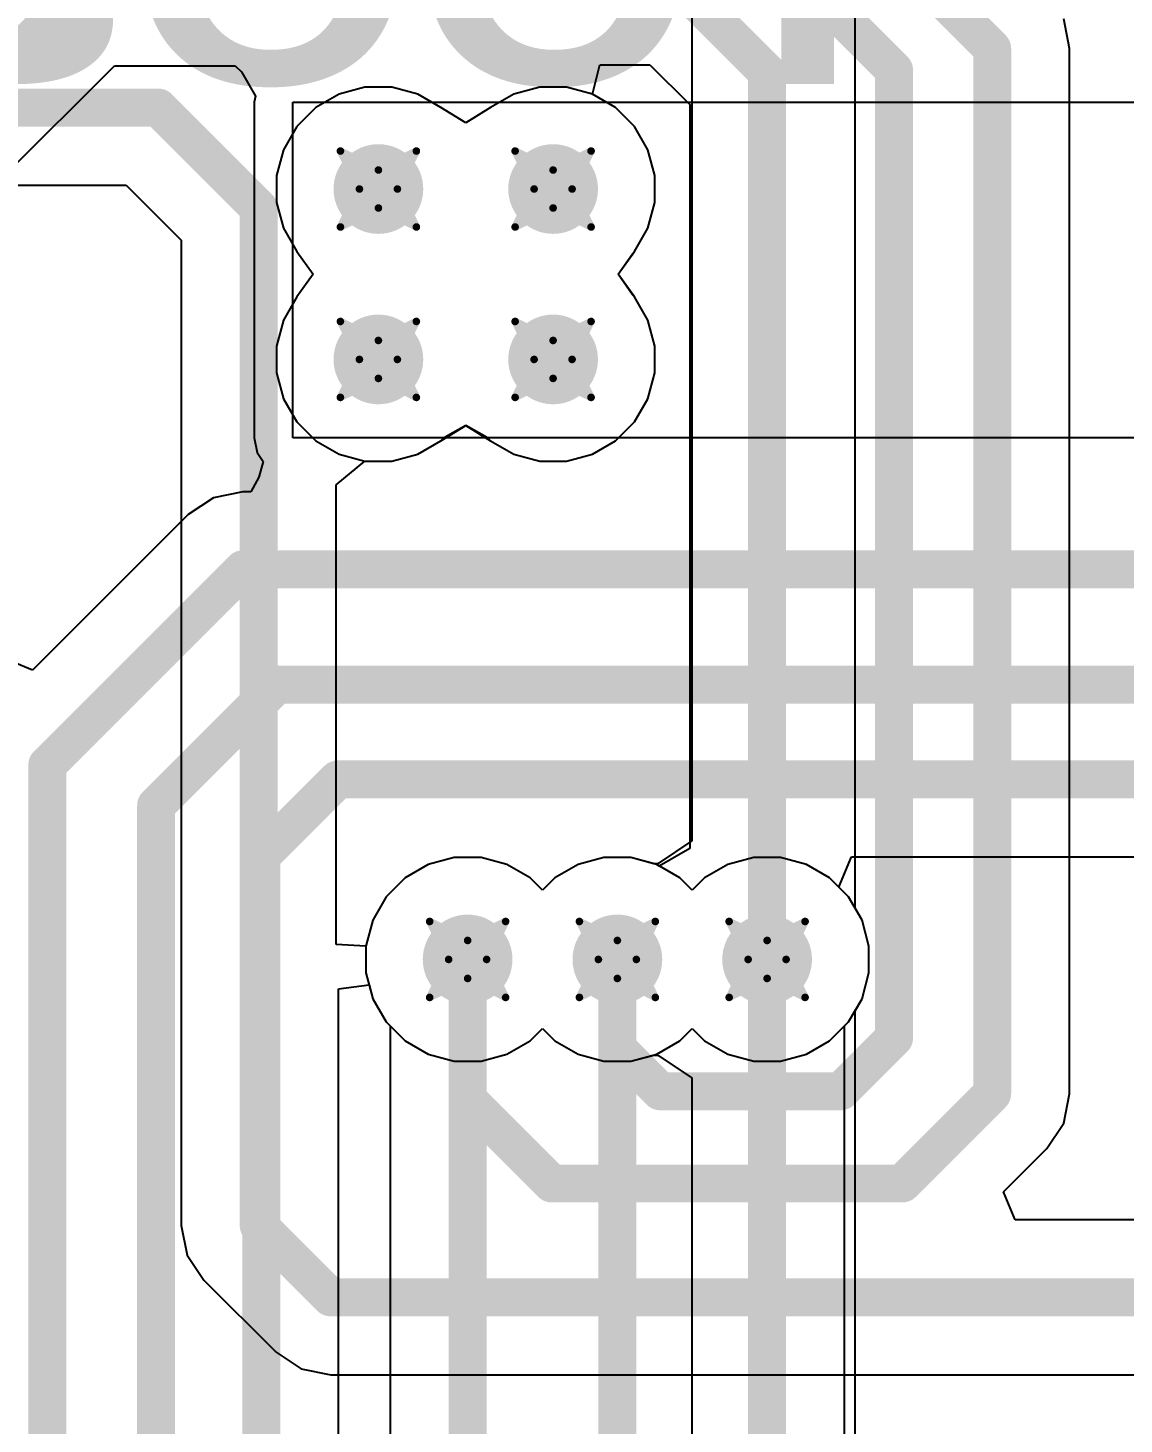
# Model space of a CAD drawing. Header units: inches. Extents: x -36 to 349, y -11 to 240.
# Drawn here: x 147.11 to 154.44, y 72.05 to 81.39 of the extents above; entities that cross this region are included whole.
import ezdxf

# ---------------------------------------------------------------- set-up
doc = ezdxf.new("R2010")
doc.units = ezdxf.units.IN
for name, color, linetype in [('Bottom Layer', 5, 'Continuous'), ('Drill Drawing', 1, 'Continuous'), ('Layer 1', 16, 'Continuous'), ('Layer 2', 76, 'Continuous'), ('Top Layer', 1, 'Continuous'), ('Top Overlay', 2, 'Continuous'), ('Via Holes', 16, 'Continuous')]:
    doc.layers.add(name, color=color, linetype=linetype)
doc.styles.add('Arial Black_Bold', font='', dxfattribs={"height": 0.2})
doc.styles.get('Arial Black_Bold').set_extended_font_data('Arial Black', bold=True)

msp = doc.modelspace()

# ---------------------------------------------------------------- hatches: boundary and pattern name
at = {"layer": 'Bottom Layer'}
h = msp.add_hatch(color=5, dxfattribs=at)
edge = h.paths.add_edge_path()
edge.add_arc((149.45, 80.3116), 0.3, 0, 360)
h = msp.add_hatch(color=5, dxfattribs=at)
edge = h.paths.add_edge_path()
edge.add_arc((150.6184, 80.3116), 0.3, 0, 360)
h = msp.add_hatch(color=5, dxfattribs=at)
edge = h.paths.add_edge_path()
edge.add_arc((149.45, 79.1718), 0.3, 0, 360)
h = msp.add_hatch(color=5, dxfattribs=at)
edge = h.paths.add_edge_path()
edge.add_arc((150.6184, 79.1718), 0.3, 0, 360)
h = msp.add_hatch(color=5, dxfattribs=at)
edge = h.paths.add_edge_path()
edge.add_arc((150.0468, 75.1586), 0.3, 0, 360)
h = msp.add_hatch(color=5, dxfattribs=at)
edge = h.paths.add_edge_path()
edge.add_arc((151.0483, 75.1586), 0.3, 0, 360)
h = msp.add_hatch(color=5, dxfattribs=at)
edge = h.paths.add_edge_path()
edge.add_arc((152.0497, 75.1586), 0.3, 0, 360)
at = {"layer": 'Layer 1'}
h = msp.add_hatch(color=16, dxfattribs=at)
edge = h.paths.add_edge_path()
edge.add_arc((149.45, 80.3116), 0.3, 0, 360)
h = msp.add_hatch(color=16, dxfattribs=at)
edge = h.paths.add_edge_path()
edge.add_arc((150.6184, 80.3116), 0.3, 0, 360)
h = msp.add_hatch(color=16, dxfattribs=at)
edge = h.paths.add_edge_path()
edge.add_arc((149.45, 79.1718), 0.3, 0, 360)
h = msp.add_hatch(color=16, dxfattribs=at)
edge = h.paths.add_edge_path()
edge.add_arc((150.6184, 79.1718), 0.3, 0, 360)
h = msp.add_hatch(color=16, dxfattribs=at)
edge = h.paths.add_edge_path()
edge.add_arc((150.0468, 75.1586), 0.3, 0, 360)
h = msp.add_hatch(color=16, dxfattribs=at)
edge = h.paths.add_edge_path()
edge.add_arc((151.0483, 75.1586), 0.3, 0, 360)
h = msp.add_hatch(color=16, dxfattribs=at)
edge = h.paths.add_edge_path()
edge.add_arc((152.0497, 75.1586), 0.3, 0, 360)
at = {"layer": 'Layer 2'}
h = msp.add_hatch(color=76, dxfattribs=at)
edge = h.paths.add_edge_path()
edge.add_arc((149.45, 80.3116), 0.3, 0, 360)
h = msp.add_hatch(color=76, dxfattribs=at)
edge = h.paths.add_edge_path()
edge.add_arc((150.6184, 80.3116), 0.3, 0, 360)
h = msp.add_hatch(color=76, dxfattribs=at)
edge = h.paths.add_edge_path()
edge.add_arc((149.45, 79.1718), 0.3, 0, 360)
h = msp.add_hatch(color=76, dxfattribs=at)
edge = h.paths.add_edge_path()
edge.add_arc((150.6184, 79.1718), 0.3, 0, 360)
h = msp.add_hatch(color=76, dxfattribs=at)
edge = h.paths.add_edge_path()
edge.add_arc((150.0468, 75.1586), 0.3, 0, 360)
h = msp.add_hatch(color=76, dxfattribs=at)
edge = h.paths.add_edge_path()
edge.add_arc((151.0483, 75.1586), 0.3, 0, 360)
h = msp.add_hatch(color=76, dxfattribs=at)
edge = h.paths.add_edge_path()
edge.add_arc((152.0497, 75.1586), 0.3, 0, 360)
at = {"layer": 'Top Layer'}
h = msp.add_hatch(color=1, dxfattribs=at)
edge = h.paths.add_edge_path()
edge.add_arc((149.45, 80.3116), 0.3, 0, 360)
h = msp.add_hatch(color=1, dxfattribs=at)
edge = h.paths.add_edge_path()
edge.add_arc((150.6184, 80.3116), 0.3, 0, 360)
h = msp.add_hatch(color=1, dxfattribs=at)
edge = h.paths.add_edge_path()
edge.add_arc((149.45, 79.1718), 0.3, 0, 360)
h = msp.add_hatch(color=1, dxfattribs=at)
edge = h.paths.add_edge_path()
edge.add_arc((150.6184, 79.1718), 0.3, 0, 360)
h = msp.add_hatch(color=1, dxfattribs=at)
edge = h.paths.add_edge_path()
edge.add_arc((150.0468, 75.1586), 0.3, 0, 360)
h = msp.add_hatch(color=1, dxfattribs=at)
edge = h.paths.add_edge_path()
edge.add_arc((151.0483, 75.1586), 0.3, 0, 360)
h = msp.add_hatch(color=1, dxfattribs=at)
edge = h.paths.add_edge_path()
edge.add_arc((152.0497, 75.1586), 0.3, 0, 360)
at = {"layer": 'Via Holes'}
h = msp.add_hatch(color=7, dxfattribs=at)
edge = h.paths.add_edge_path()
edge.add_arc((149.45, 80.3116), 0.15, 0, 360)
h = msp.add_hatch(color=7, dxfattribs=at)
edge = h.paths.add_edge_path()
edge.add_arc((150.6184, 80.3116), 0.15, 0, 360)
h = msp.add_hatch(color=7, dxfattribs=at)
edge = h.paths.add_edge_path()
edge.add_arc((149.45, 79.1718), 0.15, 0, 360)
h = msp.add_hatch(color=7, dxfattribs=at)
edge = h.paths.add_edge_path()
edge.add_arc((150.6184, 79.1718), 0.15, 0, 360)
h = msp.add_hatch(color=7, dxfattribs=at)
edge = h.paths.add_edge_path()
edge.add_arc((150.0468, 75.1586), 0.15, 0, 360)
h = msp.add_hatch(color=7, dxfattribs=at)
edge = h.paths.add_edge_path()
edge.add_arc((151.0483, 75.1586), 0.15, 0, 360)
h = msp.add_hatch(color=7, dxfattribs=at)
edge = h.paths.add_edge_path()
edge.add_arc((152.0497, 75.1586), 0.15, 0, 360)

# ---------------------------------------------------------------- linework, layer by layer
at = {"layer": 'Bottom Layer'}
for p, q in [((154.0728, 81.2506), (154.0333, 81.4488)), ((154.0728, 74.2608), (154.0728, 81.2506)), ((150.8812, 80.9462), (150.9309, 81.143)), ((150.9309, 81.143), (151.2663, 81.143)), ((151.2663, 81.143), (151.5318, 80.8775)), ((151.0365, 80.8565), (150.8812, 80.9462)), ((151.5318, 80.8775), (151.5318, 75.9002)), ((151.1633, 80.7297), (151.0365, 80.8565)), ((151.253, 80.5745), (151.1633, 80.7297)), ((151.2994, 80.4013), (151.253, 80.5745)), ((129.1587, 80.3381), (147.764, 80.3381)), ((147.764, 80.3381), (148.1316, 79.9705)), ((151.2994, 80.222), (151.2994, 80.4013)), ((151.253, 80.0487), (151.2994, 80.222)), ((151.1633, 79.8935), (151.253, 80.0487)), ((148.1316, 79.9705), (148.1316, 73.38)), ((151.0538, 79.7417), (151.1486, 79.8788)), ((151.1486, 79.8788), (151.1633, 79.8935)), ((151.1486, 79.6047), (151.0538, 79.7417)), ((151.1633, 79.5899), (151.1486, 79.6047)), ((151.253, 79.4347), (151.1633, 79.5899)), ((151.2994, 79.2615), (151.253, 79.4347)), ((151.2994, 79.0821), (151.2994, 79.2615)), ((151.253, 78.9089), (151.2994, 79.0821)), ((151.1633, 78.7537), (151.253, 78.9089)), ((149.8961, 78.6548), (150.0342, 78.7318)), ((150.0342, 78.7318), (150.1722, 78.6548)), ((151.0365, 78.6269), (151.1633, 78.7537)), ((149.8681, 78.6269), (149.8961, 78.6548)), ((150.1722, 78.6548), (150.2002, 78.6269)), ((149.5396, 78.4908), (149.7128, 78.5372)), ((149.7128, 78.5372), (149.8681, 78.6269)), ((150.2002, 78.6269), (150.3555, 78.5372)), ((150.3555, 78.5372), (150.5287, 78.4908)), ((150.708, 78.4908), (150.8812, 78.5372)), ((150.8812, 78.5372), (151.0365, 78.6269)), ((149.1675, 78.3323), (149.3603, 78.4908)), ((149.3603, 78.4908), (149.5396, 78.4908)), ((150.5287, 78.4908), (150.708, 78.4908)), ((149.1675, 75.2596), (149.1675, 78.3323)), ((149.9571, 75.8396), (149.7839, 75.7932)), ((150.1365, 75.8396), (149.9571, 75.8396)), ((150.3097, 75.7932), (150.1365, 75.8396)), ((150.9586, 75.8396), (150.7854, 75.7932)), ((151.1379, 75.8396), (150.9586, 75.8396)), ((151.3111, 75.7932), (151.1379, 75.8396)), ((151.5318, 75.9002), (151.3288, 75.783)), ((149.7839, 75.7932), (149.6287, 75.7035)), ((150.4649, 75.7035), (150.3097, 75.7932)), ((150.7854, 75.7932), (150.6301, 75.7035)), ((151.3288, 75.783), (151.3111, 75.7932)), ((149.6287, 75.7035), (149.5019, 75.5767)), ((150.5475, 75.6209), (150.4649, 75.7035)), ((150.6301, 75.7035), (150.5475, 75.6209)), ((149.5019, 75.5767), (149.4122, 75.4215)), ((149.4122, 75.4215), (149.3658, 75.2483)), ((149.3658, 75.2483), (149.1675, 75.2596)), ((154.0333, 74.0626), (154.0728, 74.2608)), ((153.9211, 73.8945), (154.0333, 74.0626)), ((153.63, 73.6035), (153.9211, 73.8945)), ((153.7077, 73.416), (153.63, 73.6035)), ((156.5035, 73.416), (153.7077, 73.416)), ((148.1316, 73.38), (148.171, 73.1817)), ((148.171, 73.1817), (148.2833, 73.0137)), ((148.2833, 73.0137), (148.7653, 72.5318)), ((148.7653, 72.5318), (148.9333, 72.4195)), ((148.9333, 72.4195), (149.1315, 72.38)), ((149.1315, 72.38), (156.718, 72.38))]:
    msp.add_line(p, q, dxfattribs=at)
for points in [[(152.0014, 82.804, 0.254, 0.254, 0), (153.5548, 81.2506, 0.254, 0.254, 0)], [(151.7348, 82.2706, 0.254, 0.254, 0), (152.8987, 81.1067, 0.254, 0.254, 0)], [(151.4808, 81.661, 0.254, 0.254, 0), (152.0497, 81.0921, 0.254, 0.254, 0)], [(153.5548, 74.2608, 0.254, 0.254, 0), (153.5548, 81.2506, 0.254, 0.254, 0)], [(152.0497, 75.1586, 0.254, 0.254, 0), (152.0497, 81.0921, 0.254, 0.254, 0)], [(152.8987, 74.6336, 0.254, 0.254, 0), (152.8987, 81.1067, 0.254, 0.254, 0)], [(129.0673, 80.8561, 0.254, 0.254, 0), (147.9786, 80.8561, 0.254, 0.254, 0)], [(147.9786, 80.8561, 0.254, 0.254, 0), (148.6496, 80.1851, 0.254, 0.254, 0)], [(148.6496, 73.38, 0.254, 0.254, 0), (148.6496, 80.1851, 0.254, 0.254, 0)], [(150.0468, 74.2233, 0.254, 0.254, 0), (150.0468, 75.1586, 0.254, 0.254, 0)], [(151.0483, 74.5635, 0.254, 0.254, 0), (151.0483, 75.1586, 0.254, 0.254, 0)], [(152.542, 74.2768, 0.254, 0.254, 0), (152.8987, 74.6336, 0.254, 0.254, 0)], [(151.0483, 74.5635, 0.254, 0.254, 0), (151.335, 74.2768, 0.254, 0.254, 0)], [(150.0468, 74.2233, 0.254, 0.254, 0), (150.6101, 73.66, 0.254, 0.254, 0)], [(151.335, 74.2768, 0.254, 0.254, 0), (152.542, 74.2768, 0.254, 0.254, 0)], [(152.954, 73.66, 0.254, 0.254, 0), (153.5548, 74.2608, 0.254, 0.254, 0)], [(150.6101, 73.66, 0.254, 0.254, 0), (152.954, 73.66, 0.254, 0.254, 0)], [(148.6496, 73.38, 0.254, 0.254, 0), (149.1315, 72.898, 0.254, 0.254, 0)], [(149.1315, 72.898, 0.254, 0.254, 0), (156.718, 72.898, 0.254, 0.254, 0)]]:
    msp.add_lwpolyline(points, format="xyseb", dxfattribs=at)
for points in [[(153.4913, 81.2506, 0.127, 0.127, 1), (153.6183, 81.2506, 0.127, 0.127, 1)], [(153.4913, 81.2506, 0.127, 0.127, 1), (153.6183, 81.2506, 0.127, 0.127, 1)], [(151.9862, 81.0921, 0.127, 0.127, 1), (152.1132, 81.0921, 0.127, 0.127, 1)], [(151.9862, 81.0921, 0.127, 0.127, 1), (152.1132, 81.0921, 0.127, 0.127, 1)], [(152.8352, 81.1067, 0.127, 0.127, 1), (152.9622, 81.1067, 0.127, 0.127, 1)], [(152.8352, 81.1067, 0.127, 0.127, 1), (152.9622, 81.1067, 0.127, 0.127, 1)], [(147.9151, 80.8561, 0.127, 0.127, 1), (148.0421, 80.8561, 0.127, 0.127, 1)], [(147.9151, 80.8561, 0.127, 0.127, 1), (148.0421, 80.8561, 0.127, 0.127, 1)], [(148.5861, 80.1851, 0.127, 0.127, 1), (148.7131, 80.1851, 0.127, 0.127, 1)], [(148.5861, 80.1851, 0.127, 0.127, 1), (148.7131, 80.1851, 0.127, 0.127, 1)], [(149.9833, 75.1586, 0.127, 0.127, 1), (150.1103, 75.1586, 0.127, 0.127, 1)], [(150.9848, 75.1586, 0.127, 0.127, 1), (151.1118, 75.1586, 0.127, 0.127, 1)], [(151.9862, 75.1586, 0.127, 0.127, 1), (152.1132, 75.1586, 0.127, 0.127, 1)], [(152.8352, 74.6336, 0.127, 0.127, 1), (152.9622, 74.6336, 0.127, 0.127, 1)], [(152.8352, 74.6336, 0.127, 0.127, 1), (152.9622, 74.6336, 0.127, 0.127, 1)], [(150.9848, 74.5635, 0.127, 0.127, 1), (151.1118, 74.5635, 0.127, 0.127, 1)], [(150.9848, 74.5635, 0.127, 0.127, 1), (151.1118, 74.5635, 0.127, 0.127, 1)], [(149.9833, 74.2233, 0.127, 0.127, 1), (150.1103, 74.2233, 0.127, 0.127, 1)], [(149.9833, 74.2233, 0.127, 0.127, 1), (150.1103, 74.2233, 0.127, 0.127, 1)], [(151.2715, 74.2768, 0.127, 0.127, 1), (151.3985, 74.2768, 0.127, 0.127, 1)], [(151.2715, 74.2768, 0.127, 0.127, 1), (151.3985, 74.2768, 0.127, 0.127, 1)], [(152.4785, 74.2768, 0.127, 0.127, 1), (152.6055, 74.2768, 0.127, 0.127, 1)], [(152.4785, 74.2768, 0.127, 0.127, 1), (152.6055, 74.2768, 0.127, 0.127, 1)], [(153.4913, 74.2608, 0.127, 0.127, 1), (153.6183, 74.2608, 0.127, 0.127, 1)], [(153.4913, 74.2608, 0.127, 0.127, 1), (153.6183, 74.2608, 0.127, 0.127, 1)], [(150.5466, 73.66, 0.127, 0.127, 1), (150.6736, 73.66, 0.127, 0.127, 1)], [(150.5466, 73.66, 0.127, 0.127, 1), (150.6736, 73.66, 0.127, 0.127, 1)], [(152.8905, 73.66, 0.127, 0.127, 1), (153.0175, 73.66, 0.127, 0.127, 1)], [(152.8905, 73.66, 0.127, 0.127, 1), (153.0175, 73.66, 0.127, 0.127, 1)], [(148.5861, 73.38, 0.127, 0.127, 1), (148.7131, 73.38, 0.127, 0.127, 1)], [(148.5861, 73.38, 0.127, 0.127, 1), (148.7131, 73.38, 0.127, 0.127, 1)], [(149.068, 72.898, 0.127, 0.127, 1), (149.195, 72.898, 0.127, 0.127, 1)], [(149.068, 72.898, 0.127, 0.127, 1), (149.195, 72.898, 0.127, 0.127, 1)]]:
    msp.add_lwpolyline(points, format="xyseb", close=True, dxfattribs=at)
at = {"layer": 'Drill Drawing'}
for points in [[(149.196, 80.5656, 0.0508, 0.0508, 0), (149.45, 80.4386, 0.0508, 0.0508, 0)], [(149.196, 80.5656, 0.0508, 0.0508, 0), (149.323, 80.3116, 0.0508, 0.0508, 0)], [(149.45, 80.4386, 0.0508, 0.0508, 0), (149.704, 80.5656, 0.0508, 0.0508, 0)], [(149.577, 80.3116, 0.0508, 0.0508, 0), (149.704, 80.5656, 0.0508, 0.0508, 0)], [(150.3644, 80.5656, 0.0508, 0.0508, 0), (150.6184, 80.4386, 0.0508, 0.0508, 0)], [(150.3644, 80.5656, 0.0508, 0.0508, 0), (150.4914, 80.3116, 0.0508, 0.0508, 0)], [(150.6184, 80.4386, 0.0508, 0.0508, 0), (150.8724, 80.5656, 0.0508, 0.0508, 0)], [(150.7454, 80.3116, 0.0508, 0.0508, 0), (150.8724, 80.5656, 0.0508, 0.0508, 0)], [(149.196, 80.0576, 0.0508, 0.0508, 0), (149.323, 80.3116, 0.0508, 0.0508, 0)], [(149.577, 80.3116, 0.0508, 0.0508, 0), (149.704, 80.0576, 0.0508, 0.0508, 0)], [(150.3644, 80.0576, 0.0508, 0.0508, 0), (150.4914, 80.3116, 0.0508, 0.0508, 0)], [(150.7454, 80.3116, 0.0508, 0.0508, 0), (150.8724, 80.0576, 0.0508, 0.0508, 0)], [(149.196, 80.0576, 0.0508, 0.0508, 0), (149.45, 80.1846, 0.0508, 0.0508, 0)], [(149.45, 80.1846, 0.0508, 0.0508, 0), (149.704, 80.0576, 0.0508, 0.0508, 0)], [(150.3644, 80.0576, 0.0508, 0.0508, 0), (150.6184, 80.1846, 0.0508, 0.0508, 0)], [(150.6184, 80.1846, 0.0508, 0.0508, 0), (150.8724, 80.0576, 0.0508, 0.0508, 0)], [(149.196, 79.4258, 0.0508, 0.0508, 0), (149.45, 79.2988, 0.0508, 0.0508, 0)], [(149.196, 79.4258, 0.0508, 0.0508, 0), (149.323, 79.1718, 0.0508, 0.0508, 0)], [(149.45, 79.2988, 0.0508, 0.0508, 0), (149.704, 79.4258, 0.0508, 0.0508, 0)], [(149.577, 79.1718, 0.0508, 0.0508, 0), (149.704, 79.4258, 0.0508, 0.0508, 0)], [(150.3644, 79.4258, 0.0508, 0.0508, 0), (150.6184, 79.2988, 0.0508, 0.0508, 0)], [(150.3644, 79.4258, 0.0508, 0.0508, 0), (150.4914, 79.1718, 0.0508, 0.0508, 0)], [(150.6184, 79.2988, 0.0508, 0.0508, 0), (150.8724, 79.4258, 0.0508, 0.0508, 0)], [(150.7454, 79.1718, 0.0508, 0.0508, 0), (150.8724, 79.4258, 0.0508, 0.0508, 0)], [(149.196, 78.9178, 0.0508, 0.0508, 0), (149.323, 79.1718, 0.0508, 0.0508, 0)], [(149.577, 79.1718, 0.0508, 0.0508, 0), (149.704, 78.9178, 0.0508, 0.0508, 0)], [(150.3644, 78.9178, 0.0508, 0.0508, 0), (150.4914, 79.1718, 0.0508, 0.0508, 0)], [(150.7454, 79.1718, 0.0508, 0.0508, 0), (150.8724, 78.9178, 0.0508, 0.0508, 0)], [(149.196, 78.9178, 0.0508, 0.0508, 0), (149.45, 79.0448, 0.0508, 0.0508, 0)], [(149.45, 79.0448, 0.0508, 0.0508, 0), (149.704, 78.9178, 0.0508, 0.0508, 0)], [(150.3644, 78.9178, 0.0508, 0.0508, 0), (150.6184, 79.0448, 0.0508, 0.0508, 0)], [(150.6184, 79.0448, 0.0508, 0.0508, 0), (150.8724, 78.9178, 0.0508, 0.0508, 0)], [(149.7928, 75.4126, 0.0508, 0.0508, 0), (150.0468, 75.2856, 0.0508, 0.0508, 0)], [(149.7928, 75.4126, 0.0508, 0.0508, 0), (149.9198, 75.1586, 0.0508, 0.0508, 0)], [(150.0468, 75.2856, 0.0508, 0.0508, 0), (150.3008, 75.4126, 0.0508, 0.0508, 0)], [(150.1738, 75.1586, 0.0508, 0.0508, 0), (150.3008, 75.4126, 0.0508, 0.0508, 0)], [(150.7943, 75.4126, 0.0508, 0.0508, 0), (151.0483, 75.2856, 0.0508, 0.0508, 0)], [(150.7943, 75.4126, 0.0508, 0.0508, 0), (150.9213, 75.1586, 0.0508, 0.0508, 0)], [(151.0483, 75.2856, 0.0508, 0.0508, 0), (151.3023, 75.4126, 0.0508, 0.0508, 0)], [(151.1753, 75.1586, 0.0508, 0.0508, 0), (151.3023, 75.4126, 0.0508, 0.0508, 0)], [(151.7957, 75.4126, 0.0508, 0.0508, 0), (152.0497, 75.2856, 0.0508, 0.0508, 0)], [(151.7957, 75.4126, 0.0508, 0.0508, 0), (151.9227, 75.1586, 0.0508, 0.0508, 0)], [(152.0497, 75.2856, 0.0508, 0.0508, 0), (152.3037, 75.4126, 0.0508, 0.0508, 0)], [(152.1767, 75.1586, 0.0508, 0.0508, 0), (152.3037, 75.4126, 0.0508, 0.0508, 0)], [(149.7928, 74.9046, 0.0508, 0.0508, 0), (149.9198, 75.1586, 0.0508, 0.0508, 0)], [(150.1738, 75.1586, 0.0508, 0.0508, 0), (150.3008, 74.9046, 0.0508, 0.0508, 0)], [(150.7943, 74.9046, 0.0508, 0.0508, 0), (150.9213, 75.1586, 0.0508, 0.0508, 0)], [(151.1753, 75.1586, 0.0508, 0.0508, 0), (151.3023, 74.9046, 0.0508, 0.0508, 0)], [(151.7957, 74.9046, 0.0508, 0.0508, 0), (151.9227, 75.1586, 0.0508, 0.0508, 0)], [(152.1767, 75.1586, 0.0508, 0.0508, 0), (152.3037, 74.9046, 0.0508, 0.0508, 0)], [(149.7928, 74.9046, 0.0508, 0.0508, 0), (150.0468, 75.0316, 0.0508, 0.0508, 0)], [(150.0468, 75.0316, 0.0508, 0.0508, 0), (150.3008, 74.9046, 0.0508, 0.0508, 0)], [(150.7943, 74.9046, 0.0508, 0.0508, 0), (151.0483, 75.0316, 0.0508, 0.0508, 0)], [(151.0483, 75.0316, 0.0508, 0.0508, 0), (151.3023, 74.9046, 0.0508, 0.0508, 0)], [(151.7957, 74.9046, 0.0508, 0.0508, 0), (152.0497, 75.0316, 0.0508, 0.0508, 0)], [(152.0497, 75.0316, 0.0508, 0.0508, 0), (152.3037, 74.9046, 0.0508, 0.0508, 0)]]:
    msp.add_lwpolyline(points, format="xyseb", dxfattribs=at)
for points in [[(149.1833, 80.5656, 0.0254, 0.0254, 1), (149.2087, 80.5656, 0.0254, 0.0254, 1)], [(149.1833, 80.5656, 0.0254, 0.0254, 1), (149.2087, 80.5656, 0.0254, 0.0254, 1)], [(149.6913, 80.5656, 0.0254, 0.0254, 1), (149.7167, 80.5656, 0.0254, 0.0254, 1)], [(149.6913, 80.5656, 0.0254, 0.0254, 1), (149.7167, 80.5656, 0.0254, 0.0254, 1)], [(150.3517, 80.5656, 0.0254, 0.0254, 1), (150.3771, 80.5656, 0.0254, 0.0254, 1)], [(150.3517, 80.5656, 0.0254, 0.0254, 1), (150.3771, 80.5656, 0.0254, 0.0254, 1)], [(150.8597, 80.5656, 0.0254, 0.0254, 1), (150.8851, 80.5656, 0.0254, 0.0254, 1)], [(150.8597, 80.5656, 0.0254, 0.0254, 1), (150.8851, 80.5656, 0.0254, 0.0254, 1)], [(149.4373, 80.4386, 0.0254, 0.0254, 1), (149.4627, 80.4386, 0.0254, 0.0254, 1)], [(149.4373, 80.4386, 0.0254, 0.0254, 1), (149.4627, 80.4386, 0.0254, 0.0254, 1)], [(150.6057, 80.4386, 0.0254, 0.0254, 1), (150.6311, 80.4386, 0.0254, 0.0254, 1)], [(150.6057, 80.4386, 0.0254, 0.0254, 1), (150.6311, 80.4386, 0.0254, 0.0254, 1)], [(149.3103, 80.3116, 0.0254, 0.0254, 1), (149.3357, 80.3116, 0.0254, 0.0254, 1)], [(149.3103, 80.3116, 0.0254, 0.0254, 1), (149.3357, 80.3116, 0.0254, 0.0254, 1)], [(149.5643, 80.3116, 0.0254, 0.0254, 1), (149.5897, 80.3116, 0.0254, 0.0254, 1)], [(149.5643, 80.3116, 0.0254, 0.0254, 1), (149.5897, 80.3116, 0.0254, 0.0254, 1)], [(150.4787, 80.3116, 0.0254, 0.0254, 1), (150.5041, 80.3116, 0.0254, 0.0254, 1)], [(150.4787, 80.3116, 0.0254, 0.0254, 1), (150.5041, 80.3116, 0.0254, 0.0254, 1)], [(150.7327, 80.3116, 0.0254, 0.0254, 1), (150.7581, 80.3116, 0.0254, 0.0254, 1)], [(150.7327, 80.3116, 0.0254, 0.0254, 1), (150.7581, 80.3116, 0.0254, 0.0254, 1)], [(149.4373, 80.1846, 0.0254, 0.0254, 1), (149.4627, 80.1846, 0.0254, 0.0254, 1)], [(149.4373, 80.1846, 0.0254, 0.0254, 1), (149.4627, 80.1846, 0.0254, 0.0254, 1)], [(150.6057, 80.1846, 0.0254, 0.0254, 1), (150.6311, 80.1846, 0.0254, 0.0254, 1)], [(150.6057, 80.1846, 0.0254, 0.0254, 1), (150.6311, 80.1846, 0.0254, 0.0254, 1)], [(149.1833, 80.0576, 0.0254, 0.0254, 1), (149.2087, 80.0576, 0.0254, 0.0254, 1)], [(149.1833, 80.0576, 0.0254, 0.0254, 1), (149.2087, 80.0576, 0.0254, 0.0254, 1)], [(149.6913, 80.0576, 0.0254, 0.0254, 1), (149.7167, 80.0576, 0.0254, 0.0254, 1)], [(149.6913, 80.0576, 0.0254, 0.0254, 1), (149.7167, 80.0576, 0.0254, 0.0254, 1)], [(150.3517, 80.0576, 0.0254, 0.0254, 1), (150.3771, 80.0576, 0.0254, 0.0254, 1)], [(150.3517, 80.0576, 0.0254, 0.0254, 1), (150.3771, 80.0576, 0.0254, 0.0254, 1)], [(150.8597, 80.0576, 0.0254, 0.0254, 1), (150.8851, 80.0576, 0.0254, 0.0254, 1)], [(150.8597, 80.0576, 0.0254, 0.0254, 1), (150.8851, 80.0576, 0.0254, 0.0254, 1)], [(149.1833, 79.4258, 0.0254, 0.0254, 1), (149.2087, 79.4258, 0.0254, 0.0254, 1)], [(149.1833, 79.4258, 0.0254, 0.0254, 1), (149.2087, 79.4258, 0.0254, 0.0254, 1)], [(149.6913, 79.4258, 0.0254, 0.0254, 1), (149.7167, 79.4258, 0.0254, 0.0254, 1)], [(149.6913, 79.4258, 0.0254, 0.0254, 1), (149.7167, 79.4258, 0.0254, 0.0254, 1)], [(150.3517, 79.4258, 0.0254, 0.0254, 1), (150.3771, 79.4258, 0.0254, 0.0254, 1)], [(150.3517, 79.4258, 0.0254, 0.0254, 1), (150.3771, 79.4258, 0.0254, 0.0254, 1)], [(150.8597, 79.4258, 0.0254, 0.0254, 1), (150.8851, 79.4258, 0.0254, 0.0254, 1)], [(150.8597, 79.4258, 0.0254, 0.0254, 1), (150.8851, 79.4258, 0.0254, 0.0254, 1)], [(149.4373, 79.2988, 0.0254, 0.0254, 1), (149.4627, 79.2988, 0.0254, 0.0254, 1)], [(149.4373, 79.2988, 0.0254, 0.0254, 1), (149.4627, 79.2988, 0.0254, 0.0254, 1)], [(150.6057, 79.2988, 0.0254, 0.0254, 1), (150.6311, 79.2988, 0.0254, 0.0254, 1)], [(150.6057, 79.2988, 0.0254, 0.0254, 1), (150.6311, 79.2988, 0.0254, 0.0254, 1)], [(149.3103, 79.1718, 0.0254, 0.0254, 1), (149.3357, 79.1718, 0.0254, 0.0254, 1)], [(149.3103, 79.1718, 0.0254, 0.0254, 1), (149.3357, 79.1718, 0.0254, 0.0254, 1)], [(149.5643, 79.1718, 0.0254, 0.0254, 1), (149.5897, 79.1718, 0.0254, 0.0254, 1)], [(149.5643, 79.1718, 0.0254, 0.0254, 1), (149.5897, 79.1718, 0.0254, 0.0254, 1)], [(150.4787, 79.1718, 0.0254, 0.0254, 1), (150.5041, 79.1718, 0.0254, 0.0254, 1)], [(150.4787, 79.1718, 0.0254, 0.0254, 1), (150.5041, 79.1718, 0.0254, 0.0254, 1)], [(150.7327, 79.1718, 0.0254, 0.0254, 1), (150.7581, 79.1718, 0.0254, 0.0254, 1)], [(150.7327, 79.1718, 0.0254, 0.0254, 1), (150.7581, 79.1718, 0.0254, 0.0254, 1)], [(149.4373, 79.0448, 0.0254, 0.0254, 1), (149.4627, 79.0448, 0.0254, 0.0254, 1)], [(149.4373, 79.0448, 0.0254, 0.0254, 1), (149.4627, 79.0448, 0.0254, 0.0254, 1)], [(150.6057, 79.0448, 0.0254, 0.0254, 1), (150.6311, 79.0448, 0.0254, 0.0254, 1)], [(150.6057, 79.0448, 0.0254, 0.0254, 1), (150.6311, 79.0448, 0.0254, 0.0254, 1)], [(149.1833, 78.9178, 0.0254, 0.0254, 1), (149.2087, 78.9178, 0.0254, 0.0254, 1)], [(149.1833, 78.9178, 0.0254, 0.0254, 1), (149.2087, 78.9178, 0.0254, 0.0254, 1)], [(149.6913, 78.9178, 0.0254, 0.0254, 1), (149.7167, 78.9178, 0.0254, 0.0254, 1)], [(149.6913, 78.9178, 0.0254, 0.0254, 1), (149.7167, 78.9178, 0.0254, 0.0254, 1)], [(150.3517, 78.9178, 0.0254, 0.0254, 1), (150.3771, 78.9178, 0.0254, 0.0254, 1)], [(150.3517, 78.9178, 0.0254, 0.0254, 1), (150.3771, 78.9178, 0.0254, 0.0254, 1)], [(150.8597, 78.9178, 0.0254, 0.0254, 1), (150.8851, 78.9178, 0.0254, 0.0254, 1)], [(150.8597, 78.9178, 0.0254, 0.0254, 1), (150.8851, 78.9178, 0.0254, 0.0254, 1)], [(149.7801, 75.4126, 0.0254, 0.0254, 1), (149.8055, 75.4126, 0.0254, 0.0254, 1)], [(149.7801, 75.4126, 0.0254, 0.0254, 1), (149.8055, 75.4126, 0.0254, 0.0254, 1)], [(150.2881, 75.4126, 0.0254, 0.0254, 1), (150.3135, 75.4126, 0.0254, 0.0254, 1)], [(150.2881, 75.4126, 0.0254, 0.0254, 1), (150.3135, 75.4126, 0.0254, 0.0254, 1)], [(150.7816, 75.4126, 0.0254, 0.0254, 1), (150.807, 75.4126, 0.0254, 0.0254, 1)], [(150.7816, 75.4126, 0.0254, 0.0254, 1), (150.807, 75.4126, 0.0254, 0.0254, 1)], [(151.2896, 75.4126, 0.0254, 0.0254, 1), (151.315, 75.4126, 0.0254, 0.0254, 1)], [(151.2896, 75.4126, 0.0254, 0.0254, 1), (151.315, 75.4126, 0.0254, 0.0254, 1)], [(151.783, 75.4126, 0.0254, 0.0254, 1), (151.8084, 75.4126, 0.0254, 0.0254, 1)], [(151.783, 75.4126, 0.0254, 0.0254, 1), (151.8084, 75.4126, 0.0254, 0.0254, 1)], [(152.291, 75.4126, 0.0254, 0.0254, 1), (152.3164, 75.4126, 0.0254, 0.0254, 1)], [(152.291, 75.4126, 0.0254, 0.0254, 1), (152.3164, 75.4126, 0.0254, 0.0254, 1)], [(150.0341, 75.2856, 0.0254, 0.0254, 1), (150.0595, 75.2856, 0.0254, 0.0254, 1)], [(150.0341, 75.2856, 0.0254, 0.0254, 1), (150.0595, 75.2856, 0.0254, 0.0254, 1)], [(151.0356, 75.2856, 0.0254, 0.0254, 1), (151.061, 75.2856, 0.0254, 0.0254, 1)], [(151.0356, 75.2856, 0.0254, 0.0254, 1), (151.061, 75.2856, 0.0254, 0.0254, 1)], [(152.037, 75.2856, 0.0254, 0.0254, 1), (152.0624, 75.2856, 0.0254, 0.0254, 1)], [(152.037, 75.2856, 0.0254, 0.0254, 1), (152.0624, 75.2856, 0.0254, 0.0254, 1)], [(149.9071, 75.1586, 0.0254, 0.0254, 1), (149.9325, 75.1586, 0.0254, 0.0254, 1)], [(149.9071, 75.1586, 0.0254, 0.0254, 1), (149.9325, 75.1586, 0.0254, 0.0254, 1)], [(150.1611, 75.1586, 0.0254, 0.0254, 1), (150.1865, 75.1586, 0.0254, 0.0254, 1)], [(150.1611, 75.1586, 0.0254, 0.0254, 1), (150.1865, 75.1586, 0.0254, 0.0254, 1)], [(150.9086, 75.1586, 0.0254, 0.0254, 1), (150.934, 75.1586, 0.0254, 0.0254, 1)], [(150.9086, 75.1586, 0.0254, 0.0254, 1), (150.934, 75.1586, 0.0254, 0.0254, 1)], [(151.1626, 75.1586, 0.0254, 0.0254, 1), (151.188, 75.1586, 0.0254, 0.0254, 1)], [(151.1626, 75.1586, 0.0254, 0.0254, 1), (151.188, 75.1586, 0.0254, 0.0254, 1)], [(151.91, 75.1586, 0.0254, 0.0254, 1), (151.9354, 75.1586, 0.0254, 0.0254, 1)], [(151.91, 75.1586, 0.0254, 0.0254, 1), (151.9354, 75.1586, 0.0254, 0.0254, 1)], [(152.164, 75.1586, 0.0254, 0.0254, 1), (152.1894, 75.1586, 0.0254, 0.0254, 1)], [(152.164, 75.1586, 0.0254, 0.0254, 1), (152.1894, 75.1586, 0.0254, 0.0254, 1)], [(150.0341, 75.0316, 0.0254, 0.0254, 1), (150.0595, 75.0316, 0.0254, 0.0254, 1)], [(150.0341, 75.0316, 0.0254, 0.0254, 1), (150.0595, 75.0316, 0.0254, 0.0254, 1)], [(151.0356, 75.0316, 0.0254, 0.0254, 1), (151.061, 75.0316, 0.0254, 0.0254, 1)], [(151.0356, 75.0316, 0.0254, 0.0254, 1), (151.061, 75.0316, 0.0254, 0.0254, 1)], [(152.037, 75.0316, 0.0254, 0.0254, 1), (152.0624, 75.0316, 0.0254, 0.0254, 1)], [(152.037, 75.0316, 0.0254, 0.0254, 1), (152.0624, 75.0316, 0.0254, 0.0254, 1)], [(149.7801, 74.9046, 0.0254, 0.0254, 1), (149.8055, 74.9046, 0.0254, 0.0254, 1)], [(149.7801, 74.9046, 0.0254, 0.0254, 1), (149.8055, 74.9046, 0.0254, 0.0254, 1)], [(150.2881, 74.9046, 0.0254, 0.0254, 1), (150.3135, 74.9046, 0.0254, 0.0254, 1)], [(150.2881, 74.9046, 0.0254, 0.0254, 1), (150.3135, 74.9046, 0.0254, 0.0254, 1)], [(150.7816, 74.9046, 0.0254, 0.0254, 1), (150.807, 74.9046, 0.0254, 0.0254, 1)], [(150.7816, 74.9046, 0.0254, 0.0254, 1), (150.807, 74.9046, 0.0254, 0.0254, 1)], [(151.2896, 74.9046, 0.0254, 0.0254, 1), (151.315, 74.9046, 0.0254, 0.0254, 1)], [(151.2896, 74.9046, 0.0254, 0.0254, 1), (151.315, 74.9046, 0.0254, 0.0254, 1)], [(151.783, 74.9046, 0.0254, 0.0254, 1), (151.8084, 74.9046, 0.0254, 0.0254, 1)], [(151.783, 74.9046, 0.0254, 0.0254, 1), (151.8084, 74.9046, 0.0254, 0.0254, 1)], [(152.291, 74.9046, 0.0254, 0.0254, 1), (152.3164, 74.9046, 0.0254, 0.0254, 1)], [(152.291, 74.9046, 0.0254, 0.0254, 1), (152.3164, 74.9046, 0.0254, 0.0254, 1)]]:
    msp.add_lwpolyline(points, format="xyseb", close=True, dxfattribs=at)
at = {"layer": 'Layer 1'}
for p, q in [((149.3603, 80.9926), (149.1871, 80.9462)), ((149.5396, 80.9926), (149.3603, 80.9926)), ((149.7128, 80.9462), (149.5396, 80.9926)), ((150.5287, 80.9926), (150.3555, 80.9462)), ((150.708, 80.9926), (150.5287, 80.9926)), ((150.8812, 80.9462), (150.708, 80.9926)), ((149.1871, 80.9462), (149.0318, 80.8565)), ((149.8681, 80.8565), (149.7128, 80.9462)), ((150.3555, 80.9462), (150.2002, 80.8565)), ((151.0365, 80.8565), (150.8812, 80.9462)), ((149.0318, 80.8565), (148.905, 80.7297)), ((150.0342, 80.754), (149.8681, 80.8565)), ((150.2002, 80.8565), (150.0342, 80.754)), ((151.1633, 80.7297), (151.0365, 80.8565)), ((148.905, 80.7297), (148.8154, 80.5745)), ((151.253, 80.5745), (151.1633, 80.7297)), ((148.8154, 80.5745), (148.769, 80.4013)), ((151.2994, 80.4013), (151.253, 80.5745)), ((148.769, 80.4013), (148.769, 80.222)), ((151.2994, 80.222), (151.2994, 80.4013)), ((148.769, 80.222), (148.8154, 80.0487)), ((151.253, 80.0487), (151.2994, 80.222)), ((148.8154, 80.0487), (148.905, 79.8935)), ((151.1633, 79.8935), (151.253, 80.0487)), ((148.905, 79.8935), (149.0139, 79.7417)), ((151.0544, 79.7417), (151.1633, 79.8935)), ((149.0139, 79.7417), (148.905, 79.5899)), ((151.1633, 79.5899), (151.0544, 79.7417)), ((148.905, 79.5899), (148.8154, 79.4347)), ((151.253, 79.4347), (151.1633, 79.5899)), ((148.8154, 79.4347), (148.769, 79.2615)), ((151.2994, 79.2615), (151.253, 79.4347)), ((148.769, 79.2615), (148.769, 79.0821)), ((151.2994, 79.0821), (151.2994, 79.2615)), ((148.769, 79.0821), (148.8154, 78.9089)), ((151.253, 78.9089), (151.2994, 79.0821)), ((148.8154, 78.9089), (148.905, 78.7537)), ((151.1633, 78.7537), (151.253, 78.9089)), ((148.905, 78.7537), (149.0318, 78.6269)), ((149.8681, 78.6269), (150.0342, 78.7294)), ((150.0342, 78.7294), (150.2002, 78.6269)), ((151.0365, 78.6269), (151.1633, 78.7537)), ((149.0318, 78.6269), (149.1871, 78.5372)), ((149.1871, 78.5372), (149.3603, 78.4908)), ((149.5396, 78.4908), (149.7128, 78.5372)), ((149.7128, 78.5372), (149.8681, 78.6269)), ((150.2002, 78.6269), (150.3555, 78.5372)), ((150.3555, 78.5372), (150.5287, 78.4908)), ((150.708, 78.4908), (150.8812, 78.5372)), ((150.8812, 78.5372), (151.0365, 78.6269)), ((149.3603, 78.4908), (149.5396, 78.4908)), ((150.5287, 78.4908), (150.708, 78.4908)), ((149.9571, 75.8396), (149.7839, 75.7932)), ((150.1365, 75.8396), (149.9571, 75.8396)), ((150.3097, 75.7932), (150.1365, 75.8396)), ((150.9586, 75.8396), (150.7854, 75.7932)), ((151.1379, 75.8396), (150.9586, 75.8396)), ((151.3111, 75.7932), (151.1379, 75.8396)), ((151.9601, 75.8396), (151.7869, 75.7932)), ((152.1394, 75.8396), (151.9601, 75.8396)), ((152.3126, 75.7932), (152.1394, 75.8396)), ((149.7839, 75.7932), (149.6287, 75.7035)), ((150.4649, 75.7035), (150.3097, 75.7932)), ((150.7854, 75.7932), (150.6301, 75.7035)), ((151.4664, 75.7035), (151.3111, 75.7932)), ((151.7869, 75.7932), (151.6316, 75.7035)), ((152.4679, 75.7035), (152.3126, 75.7932)), ((149.6287, 75.7035), (149.5019, 75.5767)), ((150.5475, 75.6209), (150.4649, 75.7035)), ((150.6301, 75.7035), (150.5475, 75.6209)), ((151.549, 75.6209), (151.4664, 75.7035)), ((151.6316, 75.7035), (151.549, 75.6209)), ((152.5947, 75.5767), (152.4679, 75.7035)), ((149.5019, 75.5767), (149.4122, 75.4215)), ((152.6843, 75.4215), (152.5947, 75.5767)), ((149.4122, 75.4215), (149.3658, 75.2483)), ((152.7307, 75.2483), (152.6843, 75.4215)), ((149.3658, 75.2483), (149.3658, 75.0689)), ((152.7307, 75.0689), (152.7307, 75.2483)), ((149.3658, 75.0689), (149.4122, 74.8957)), ((152.6843, 74.8957), (152.7307, 75.0689)), ((149.4122, 74.8957), (149.5019, 74.7405)), ((152.5947, 74.7405), (152.6843, 74.8957)), ((149.5019, 74.7405), (149.6287, 74.6137)), ((152.4679, 74.6137), (152.5947, 74.7405)), ((149.6287, 74.6137), (149.7839, 74.524)), ((150.3097, 74.524), (150.4649, 74.6137)), ((150.4649, 74.6137), (150.5475, 74.6963)), ((150.5475, 74.6963), (150.6301, 74.6137)), ((150.6301, 74.6137), (150.7854, 74.524)), ((151.3111, 74.524), (151.4664, 74.6137)), ((151.4664, 74.6137), (151.549, 74.6963)), ((151.549, 74.6963), (151.6316, 74.6137)), ((151.6316, 74.6137), (151.7869, 74.524)), ((152.3126, 74.524), (152.4679, 74.6137)), ((149.7839, 74.524), (149.9571, 74.4776)), ((150.1365, 74.4776), (150.3097, 74.524)), ((150.7854, 74.524), (150.9586, 74.4776)), ((151.1379, 74.4776), (151.3111, 74.524)), ((151.7869, 74.524), (151.9601, 74.4776)), ((152.1394, 74.4776), (152.3126, 74.524)), ((149.9571, 74.4776), (150.1365, 74.4776)), ((150.9586, 74.4776), (151.1379, 74.4776)), ((151.9601, 74.4776), (152.1394, 74.4776))]:
    msp.add_line(p, q, dxfattribs=at)
at = {"layer": 'Layer 2'}
for p, q in [((151.5454, 84.4355), (151.5454, 75.9512)), ((152.6376, 75.5024), (152.6376, 84.1849)), ((151.5454, 75.9512), (151.3212, 75.8)), ((149.9571, 75.8396), (149.7839, 75.7932)), ((150.1365, 75.8396), (149.9571, 75.8396)), ((150.3097, 75.7932), (150.1365, 75.8396)), ((150.9586, 75.8396), (150.7854, 75.7932)), ((151.1379, 75.8396), (150.9586, 75.8396)), ((151.2914, 75.7985), (151.1379, 75.8396)), ((149.7839, 75.7932), (149.6287, 75.7035)), ((150.4649, 75.7035), (150.3097, 75.7932)), ((150.7854, 75.7932), (150.6301, 75.7035)), ((151.3212, 75.8), (151.2914, 75.7985)), ((149.6287, 75.7035), (149.5019, 75.5767)), ((150.5475, 75.6209), (150.4649, 75.7035)), ((150.6301, 75.7035), (150.5475, 75.6209)), ((149.5019, 75.5767), (149.4122, 75.4215)), ((152.6843, 75.4215), (152.6376, 75.5024)), ((149.4122, 75.4215), (149.3658, 75.2483)), ((152.7307, 75.2483), (152.6843, 75.4215)), ((149.3658, 75.2483), (149.3658, 75.0689)), ((152.7307, 75.0689), (152.7307, 75.2483)), ((149.3658, 75.0689), (149.4122, 74.8957)), ((152.6843, 74.8957), (152.7307, 75.0689)), ((149.4122, 74.8957), (149.5019, 74.7405)), ((152.6376, 74.8148), (152.6843, 74.8957)), ((152.6376, 71.4931), (152.6376, 74.8148)), ((149.5019, 74.7405), (149.6287, 74.6137)), ((149.6287, 74.6137), (149.7839, 74.524)), ((150.3097, 74.524), (150.4649, 74.6137)), ((150.4649, 74.6137), (150.5475, 74.6963)), ((150.5475, 74.6963), (150.6301, 74.6137)), ((150.6301, 74.6137), (150.7854, 74.524)), ((149.7839, 74.524), (149.9571, 74.4776)), ((150.1365, 74.4776), (150.3097, 74.524)), ((150.7854, 74.524), (150.9586, 74.4776)), ((149.9571, 74.4776), (150.1365, 74.4776)), ((150.9586, 74.4776), (151.1379, 74.4776)), ((151.1379, 74.4776), (151.2914, 74.5187)), ((151.2914, 74.5187), (151.3212, 74.5172)), ((151.3212, 74.5172), (151.5454, 74.366)), ((151.5454, 74.366), (151.5454, 70.4088))]:
    msp.add_line(p, q, dxfattribs=at)
at = {"layer": 'Top Layer'}
for p, q in [((146.9486, 80.401), (147.6842, 81.1366)), ((147.6842, 81.1366), (148.4916, 81.1366)), ((148.4916, 81.1366), (148.5346, 81.0944)), ((148.5346, 81.0944), (148.6276, 80.9334)), ((148.6276, 80.9334), (148.6194, 80.8926)), ((148.6194, 80.8926), (148.6194, 78.6479)), ((148.8784, 78.6479), (148.8784, 80.8926)), ((148.8784, 80.8926), (166.5822, 80.8926)), ((148.6194, 78.6479), (148.6391, 78.5488)), ((163.1167, 78.6479), (148.8784, 78.6479)), ((148.6391, 78.5488), (148.6788, 78.4894)), ((148.6788, 78.4894), (148.6507, 78.3839)), ((148.6507, 78.3839), (148.5968, 78.2862)), ((148.5444, 78.2862), (148.3462, 78.2468)), ((148.5968, 78.2862), (148.5444, 78.2862)), ((148.3462, 78.2468), (148.1781, 78.1345)), ((148.1781, 78.1345), (147.1363, 77.0927)), ((147.1363, 77.0927), (146.9486, 77.1705)), ((152.5299, 75.6416), (152.614, 75.8448)), ((152.614, 75.8448), (160.2781, 75.8448)), ((152.5947, 75.5767), (152.5299, 75.6416)), ((152.6843, 75.4215), (152.5947, 75.5767)), ((152.7307, 75.2483), (152.6843, 75.4215)), ((152.7307, 75.0689), (152.7307, 75.2483)), ((149.1841, 74.9621), (149.3873, 74.9888)), ((149.3873, 74.9888), (149.4122, 74.8957)), ((152.6843, 74.8957), (152.7307, 75.0689)), ((149.1841, 70.282), (149.1841, 74.9621)), ((149.4122, 74.8957), (149.5019, 74.7405)), ((152.5947, 74.7405), (152.6843, 74.8957)), ((149.5019, 74.7405), (149.5288, 74.7135)), ((149.5288, 74.7135), (149.5288, 66.5471)), ((152.5677, 74.7135), (152.5947, 74.7405)), ((152.5677, 71.9117), (152.5677, 74.7135))]:
    msp.add_line(p, q, dxfattribs=at)
for points in [[(146.4307, 80.6155, 0.254, 0.254, 0), (147.4697, 81.6546, 0.254, 0.254, 0)], [(147.2359, 76.4598, 0.254, 0.254, 0), (148.5444, 77.7683, 0.254, 0.254, 0)], [(148.5444, 77.7683, 0.254, 0.254, 0), (161.5437, 77.7683, 0.254, 0.254, 0)], [(147.9637, 76.189, 0.254, 0.254, 0), (148.7707, 76.996, 0.254, 0.254, 0)], [(148.7707, 76.996, 0.254, 0.254, 0), (160.9916, 76.996, 0.254, 0.254, 0)], [(147.2359, 70.7898, 0.254, 0.254, 0), (147.2359, 76.4598, 0.254, 0.254, 0)], [(148.6661, 75.8505, 0.254, 0.254, 0), (149.1783, 76.3627, 0.254, 0.254, 0)], [(149.1783, 76.3627, 0.254, 0.254, 0), (160.4927, 76.3627, 0.254, 0.254, 0)], [(147.9637, 70.5782, 0.254, 0.254, 0), (147.9637, 76.189, 0.254, 0.254, 0)], [(148.6661, 70.282, 0.254, 0.254, 0), (148.6661, 75.8505, 0.254, 0.254, 0)], [(150.0468, 66.5471, 0.254, 0.254, 0), (150.0468, 75.1586, 0.254, 0.254, 0)], [(151.0483, 68.9755, 0.254, 0.254, 0), (151.0483, 75.1586, 0.254, 0.254, 0)], [(152.0497, 71.1307, 0.254, 0.254, 0), (152.0497, 75.1586, 0.254, 0.254, 0)]]:
    msp.add_lwpolyline(points, format="xyseb", dxfattribs=at)
for points in [[(148.4809, 77.7683, 0.127, 0.127, 1), (148.6079, 77.7683, 0.127, 0.127, 1)], [(148.4809, 77.7683, 0.127, 0.127, 1), (148.6079, 77.7683, 0.127, 0.127, 1)], [(148.7072, 76.996, 0.127, 0.127, 1), (148.8342, 76.996, 0.127, 0.127, 1)], [(148.7072, 76.996, 0.127, 0.127, 1), (148.8342, 76.996, 0.127, 0.127, 1)], [(147.1724, 76.4598, 0.127, 0.127, 1), (147.2994, 76.4598, 0.127, 0.127, 1)], [(147.1724, 76.4598, 0.127, 0.127, 1), (147.2994, 76.4598, 0.127, 0.127, 1)], [(149.1148, 76.3627, 0.127, 0.127, 1), (149.2418, 76.3627, 0.127, 0.127, 1)], [(149.1148, 76.3627, 0.127, 0.127, 1), (149.2418, 76.3627, 0.127, 0.127, 1)], [(147.9002, 76.189, 0.127, 0.127, 1), (148.0272, 76.189, 0.127, 0.127, 1)], [(147.9002, 76.189, 0.127, 0.127, 1), (148.0272, 76.189, 0.127, 0.127, 1)], [(148.6026, 75.8505, 0.127, 0.127, 1), (148.7296, 75.8505, 0.127, 0.127, 1)], [(148.6026, 75.8505, 0.127, 0.127, 1), (148.7296, 75.8505, 0.127, 0.127, 1)], [(149.9833, 75.1586, 0.127, 0.127, 1), (150.1103, 75.1586, 0.127, 0.127, 1)], [(150.9848, 75.1586, 0.127, 0.127, 1), (151.1118, 75.1586, 0.127, 0.127, 1)], [(151.9862, 75.1586, 0.127, 0.127, 1), (152.1132, 75.1586, 0.127, 0.127, 1)]]:
    msp.add_lwpolyline(points, format="xyseb", close=True, dxfattribs=at)

# ---------------------------------------------------------------- texts
at = {"layer": 'Top Overlay', "style": 'Arial Black_Bold'}
msp.add_text('BOOT', height=1.524, rotation=360, dxfattribs=at).set_placement((146.0267, 81.0134))

doc.saveas('drawing.dxf')
